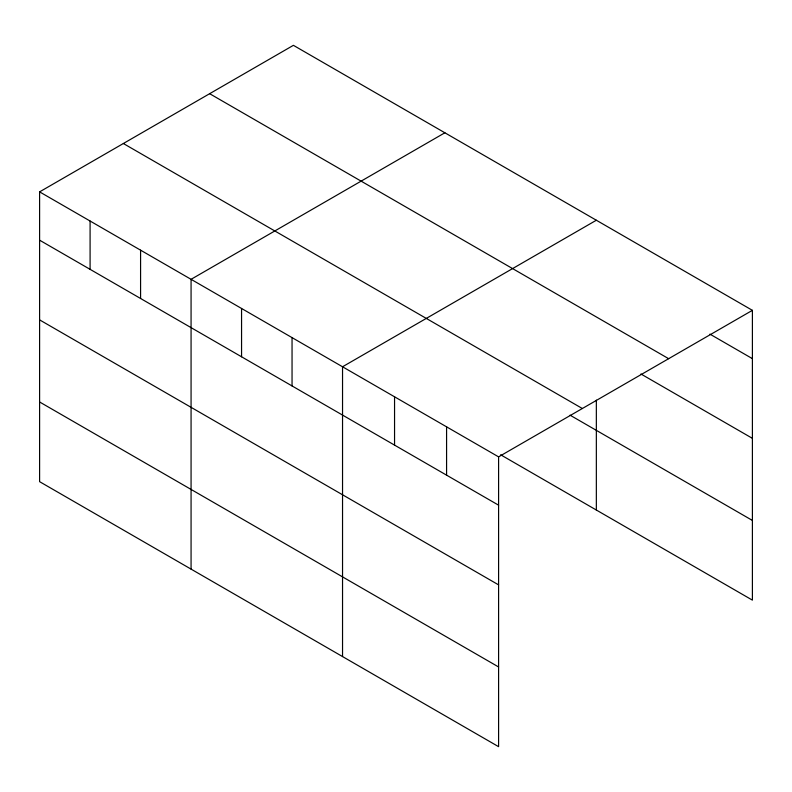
<?xml version="1.0" encoding="UTF-8"?>
<svg xmlns="http://www.w3.org/2000/svg" width="792" height="792" viewBox="0 0 792 792"><rect width="100%" height="100%" fill="white"/><g stroke="black" fill="none" stroke-linecap="round" stroke-linejoin="round"><path stroke-width="1.19" d="M39.6 191.872L498.594 456.865L498.594 746.668L39.6 481.665L39.6 191.872L293.406 45.332L752.4 310.335L752.4 600.128L500.623 454.766M444.876 132.779L191.07 279.319L191.07 569.121M596.346 220.235L342.54 366.765L342.54 656.568M498.594 456.865L752.4 310.335M709.939 334.135L752.4 358.647M209.652 93.694L668.646 358.687M640.926 373.982L752.4 438.342M123.354 143.51L582.348 408.514M570.042 415.166L752.4 520.443M39.6 240.184L498.594 505.187M39.6 319.879L498.594 584.872M39.6 401.98L498.594 666.973M596.346 400.158L596.346 510.038M446.579 426.829L446.579 475.15M394.555 396.802L394.555 445.124M292.05 337.62L292.05 385.932M241.56 308.464L241.56 356.786M140.58 250.163L140.58 298.485M90.09 221.017L90.09 269.339"/></g></svg>
